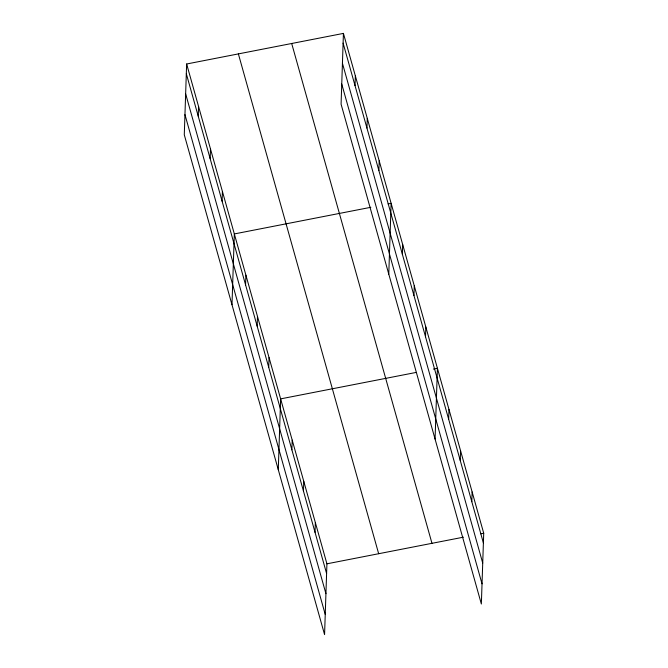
<?xml version="1.0" encoding="UTF-8"?>
<svg xmlns="http://www.w3.org/2000/svg" width="668" height="668" viewBox="0 0 668 668"><rect width="100%" height="100%" fill="white"/><g stroke="black" fill="none" stroke-linecap="round" stroke-linejoin="round"><path stroke-width="1" d="M186.639 63.994L184.284 134.777L324.573 634.6L326.919 563.817L186.639 63.994L343.427 33.4L483.715 533.223L481.361 604.006L341.081 104.183L343.427 33.4M198.237 116.199L198.563 106.479M210.161 158.683L210.487 148.964M222.085 201.168L222.411 191.449M231.988 304.717L234.334 233.934L370.832 207.297M245.582 284.894L245.907 275.174M257.155 326.126L257.481 316.407M268.728 367.358L269.054 357.639M278.28 469.662L280.627 398.879L416.114 372.435M291.874 449.831L292.2 440.112M303.447 491.063L303.773 481.344M315.029 532.304L315.346 522.585M355.025 85.604L355.351 75.885M366.957 128.089L367.275 118.37M378.881 170.574L379.199 160.854M388.776 274.122L391.122 203.339L388.083 203.932M402.378 254.291L402.695 244.571M413.951 295.532L414.269 285.812M425.524 336.764L425.842 327.044M435.068 439.06L437.415 368.277L433.357 369.07M448.671 419.237L448.988 409.517M460.244 460.469L460.561 450.75M471.817 501.701L472.134 491.982M326.919 563.817L463.425 537.181M480.668 533.815L483.715 533.223M343.101 43.119L483.39 542.942M342.433 63.268L482.722 563.091M341.749 84.034L482.029 583.849M291.691 43.495L431.971 543.318M238.376 53.899L378.664 553.722M186.314 73.714L326.602 573.536M185.646 93.871L325.926 593.685M184.961 114.629L325.241 614.451"/></g></svg>
